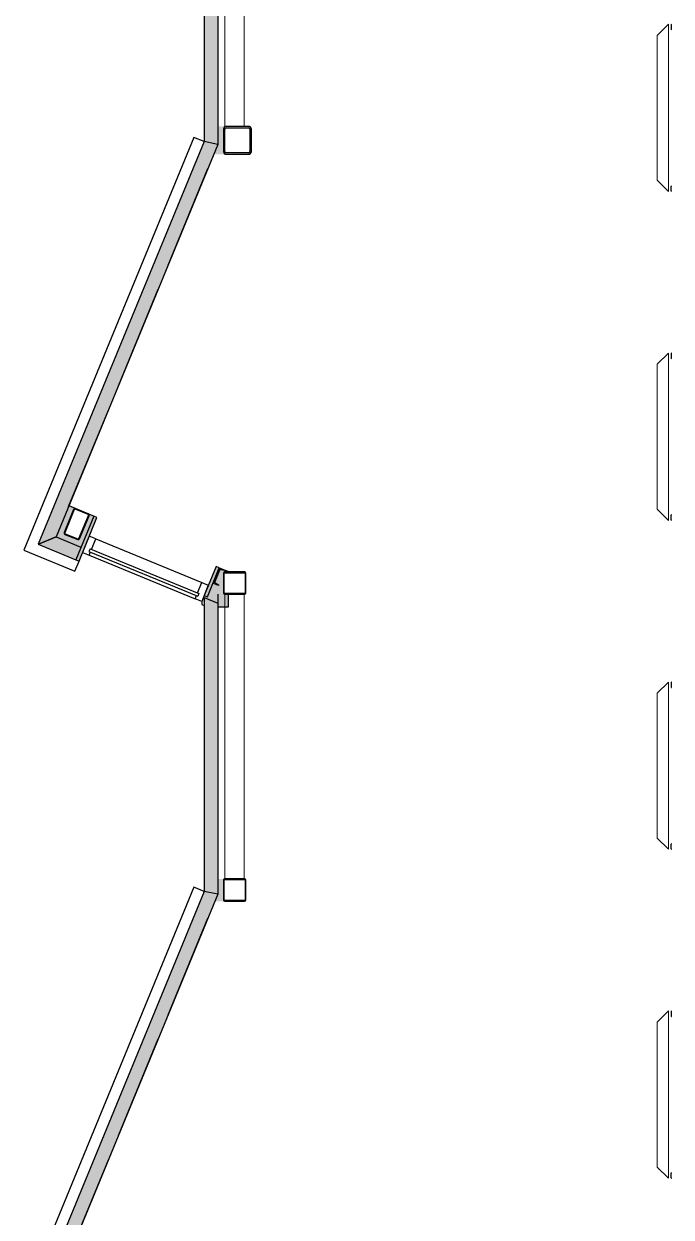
# Model space of a CAD drawing. Header units: inches. Extents: x 2743 to 10591, y -1604 to 5792.
# Drawn here: x 7020.2 to 7252.3, y -760.3 to -332.2 of the extents above; entities that cross this region are included whole.
import ezdxf

# ---------------------------------------------------------------- set-up
doc = ezdxf.new("R2010")
doc.units = ezdxf.units.IN
doc.header["$LTSCALE"] = 0.1875
doc.header["$MEASUREMENT"] = 0
doc.linetypes.add('dash2', pattern=[500, 400, -100])
for name, color, linetype, lineweight in [('22 Dimension', 7, 'Continuous', 5), ('32 Echelle', 160, 'Continuous', 15), ('37 Protection', 1, 'Continuous', 15)]:
    doc.layers.add(name, color=color, linetype=linetype, lineweight=lineweight)
for name, color, linetype in [('A-N-COTES', 1, 'Continuous'), ('A-N-MUR-EXT', 5, 'Continuous'), ('A-N-MUR-INT', 3, 'Continuous'), ('A-N-STRUCTURE', 4, 'Continuous'), ('fill253', 253, 'Continuous'), ('S-N-ACIER', 4, 'Continuous')]:
    doc.layers.add(name, color=color, linetype=linetype)

msp = doc.modelspace()

# ---------------------------------------------------------------- hatches: boundary and pattern name
at = {"layer": 'fill253'}
h = msp.add_hatch(color=7, dxfattribs=at)
h.dxf.hatch_style = 1
h.paths.add_polyline_path([(9794.88805, 431.979), (9789.9668, 431.979), (9789.98075, 94.34303), (9794.902, 94.34303)])
h.paths.add_polyline_path([(9794.88806, 678.7916), (9789.96681, 678.7916), (9789.96681, 572.89173), (9794.88806, 572.89173)])
h.paths.add_polyline_path([(9794.88806, 925.604), (9789.96681, 925.604), (9789.9668, 819.70432), (9794.88805, 819.70432)])
h.paths.add_polyline_path([(8905.8684, -1259.02652), (8903.3892, -1263.9483), (9794.902, -1263.94777), (9794.902, -1071.958), (9789.98075, -1071.958), (9789.98075, -1259.02652)])
h.paths.add_polyline_path([(8477.94275, -1356.98336), (8485.93642, -1355.67867), (8470.93724, -1263.95647), (8470.1595, -1259.19385), (8461.95284, -1259.19385), (8462.69638, -1263.82639)])
h.paths.add_polyline_path([(8896.37175, -1264.1151), (8896.751, -1266.30955), (8903.53292, -1265.20887), (8903.3892, -1263.9483), (8905.8684, -1259.02652), (8895.56167, -1259.02652)])
h.paths.add_polyline_path([(9794.902, 1153.66309), (9789.98075, 1153.66309), (9789.96681, 1066.51673), (9794.88806, 1066.51673)])
h.paths.add_polyline_path([(7089.79643, -1079.29062), (7083.99142, -1077.23697), (7083.99142, -1078.48244), (7084.85166, -1078.81134), (7084.85809, -1264.1151), (7353.37883, -1263.94776), (7353.37238, -1259.02651), (7089.77934, -1259.19385)])
h.paths.add_polyline_path([(7084.85809, -374.65047), (7089.77934, -375.67519), (7089.77934, 118.15991), (7084.85809, 118.15991)])
h.paths.add_polyline_path([(9789.98075, -339.79281), (9794.902, -339.79281), (9794.902, 52.10637), (9789.98075, 52.10637)])
h.paths.add_polyline_path([(9789.97463, -401.23504), (9794.89588, -401.23504), (9794.902, -339.79281), (9789.98075, -339.79281)])
h.paths.add_polyline_path([(9789.98074, -545.32679), (9794.90199, -545.32679), (9794.89588, -437.25741), (9789.97463, -437.25741)])
h.paths.add_polyline_path([(9789.97201, -617.37634), (9794.89326, -617.37634), (9794.90199, -581.35034), (9789.98074, -581.35034)])
h.paths.add_polyline_path([(9789.97813, -689.42343), (9794.89938, -689.42343), (9794.89969, -653.39744), (9789.97844, -653.39744)])
h.paths.add_polyline_path([(9789.97813, -761.46809), (9794.89938, -761.46809), (9794.89938, -725.44454), (9789.97813, -725.44454)])
h.paths.add_polyline_path([(8313.35452, 1440.59386), (8313.35452, 1445.51513), (7084.85166, 1445.51513), (7084.85809, 159.14408), (7089.77934, 159.14408), (7089.77291, 1440.59388)])
h.paths.add_polyline_path([(7395.62104, -1259.02652), (7395.62126, -1263.94777), (8462.75648, -1264.1151), (8461.95284, -1259.19385)])
h.paths.add_polyline_path([(8556.69559, 1440.56528), (8556.6956, 1445.48688), (8355.59043, 1445.5146), (8355.59043, 1440.59333)])
h.paths.add_polyline_path([(9149.95053, 1445.3478), (9149.95053, 1440.42655), (9789.98075, 1440.42655), (9789.9808, 1308.40012), (9794.90205, 1308.40012), (9794.902, 1445.3478)])
h.paths.add_polyline_path([(9794.89496, -941.58583), (9789.96911, -941.58584), (9789.98075, -1029.88866), (9794.902, -1029.88866)])
h.paths.add_polyline_path([(9789.96911, -905.56228), (9794.89496, -905.5623), (9794.89326, -797.49164), (9789.97201, -797.49164)])
h = msp.add_hatch(color=7, dxfattribs=at)
h.dxf.hatch_style = 1
h.paths.add_polyline_path([(7089.77291, -375.50786), (7084.85166, -374.48315), (7025.37183, -518.92766), (7031.79627, -516.25586)])
h.paths.add_polyline_path([(7039.17775, -519.29815), (7031.7976, -516.25641), (7025.37175, -518.92786), (7037.30339, -523.84601)])
h.paths.add_polyline_path([(7046.40484, -509.29398), (7043.74727, -508.1998), (7037.30223, -523.84576), (7039.96109, -524.94051), (7042.86302, -517.89998), (7042.86178, -517.89921)])
h.paths.add_polyline_path([(7090.26691, -527.3533), (7089.10195, -526.87364), (7083.99142, -539.28543), (7085.15483, -539.76445), (7085.39397, -539.18366)])
edge = h.paths.add_edge_path()
edge.add_line((7090.48215, -527.4439), (7091.00564, -527.65944))
edge.add_line((7091.00564, -527.65944), (7090.26691, -527.3533))
edge.add_line((7090.26691, -527.3533), (7085.15566, -539.76682))
edge.add_line((7085.15566, -539.76682), (7089.77357, -541.34259))
edge.add_line((7089.77357, -541.34259), (7093.55673, -541.34043))
edge.add_line((7093.55673, -541.34043), (7093.55556, -536.8563))
edge.add_line((7093.55556, -536.8563), (7092.2229, -536.8563))
edge.add_arc((7092.2229, -536.4063), 0.45, 180, 270, ccw=False)
edge.add_line((7091.7729, -536.4063), (7091.7729, -529.30632))
edge.add_arc((7092.2229, -529.30632), 0.45, 90, 180, ccw=False)
edge.add_line((7092.2229, -528.85632), (7093.89377, -528.85632))
edge.add_line((7093.89377, -528.85632), (7092.2648, -528.18125))
edge.add_line((7092.2648, -528.18125), (7092.2287, -528.26895))
edge.add_arc((7092.11773, -528.22326), 0.12, 257.0366884, 337.6213917, ccw=False)
edge.add_line((7092.09081, -528.3402), (7090.73054, -528.02708))
edge.add_arc((7090.66324, -528.31943), 0.3, 77.0366884, 157.6213917)
edge.add_line((7090.38583, -528.20521), (7088.67145, -532.36902))
edge.add_arc((7088.94886, -532.48324), 0.3, 157.6213917, 238.2060949)
edge.add_line((7088.7908, -532.73822), (7089.9772, -533.47365))
edge.add_arc((7089.91398, -533.57564), 0.12, -22.3786083, 58.2060949, ccw=False)
edge.add_line((7090.02494, -533.62133), (7089.98764, -533.71191))
edge.add_line((7089.98764, -533.71191), (7088.2038, -532.97745))
edge.add_line((7088.2038, -532.97745), (7090.48215, -527.4439))
h.paths.add_polyline_path([(7039.94039, -517.4468), (7039.1764, -519.29668), (7031.79595, -516.25665), (7036.36712, -505.16115), (7038.21545, -505.92217), (7034.60007, -514.70303), (7034.38888, -515.16105)])
h.paths.add_polyline_path([(7091.75716, -368.99254), (7089.77291, -368.99254), (7089.77291, -375.50786), (7088.33754, -378.99252), (7091.75716, -378.99252)])
h.paths.add_polyline_path([(7089.77357, -541.34151), (7084.85166, -539.64059), (7084.85166, -643.45892), (7089.77291, -644.48363)])
h = msp.add_hatch(color=7, dxfattribs=at)
h.dxf.hatch_style = 1
h.paths.add_polyline_path([(7089.77291, -644.48363), (7084.85166, -643.45892), (7025.37183, -787.90343), (7031.79627, -785.23163)])
h.paths.add_polyline_path([(7039.17775, -788.27392), (7031.7976, -785.23218), (7025.37175, -787.90363), (7037.30339, -792.82178)])
h.paths.add_polyline_path([(7045.69777, -779.98623), (7046.40475, -778.26998), (7043.74727, -777.17557), (7037.30223, -792.82153), (7039.95979, -793.91574), (7042.86014, -786.87486)])
h.paths.add_polyline_path([(7090.26691, -796.32907), (7089.10195, -795.84941), (7083.99142, -808.2612), (7085.15483, -808.74022), (7085.39397, -808.15943)])
edge = h.paths.add_edge_path()
edge.add_line((7090.48215, -796.41967), (7091.00564, -796.63521))
edge.add_line((7091.00564, -796.63521), (7090.26691, -796.32907))
edge.add_line((7090.26691, -796.32907), (7085.15566, -808.74259))
edge.add_line((7085.15566, -808.74259), (7089.77291, -810.31836))
edge.add_line((7089.77291, -810.31836), (7093.55673, -810.31619))
edge.add_line((7093.55673, -810.31619), (7093.55556, -805.83207))
edge.add_line((7093.55556, -805.83207), (7092.2229, -805.83207))
edge.add_arc((7092.2229, -805.38207), 0.45, 180, 270, ccw=False)
edge.add_line((7091.7729, -805.38207), (7091.7729, -798.28208))
edge.add_arc((7092.2229, -798.28208), 0.45, 90, 180, ccw=False)
edge.add_line((7092.2229, -797.83209), (7093.89377, -797.83209))
edge.add_line((7093.89377, -797.83209), (7092.2648, -797.15702))
edge.add_line((7092.2648, -797.15702), (7092.2287, -797.24472))
edge.add_arc((7092.11773, -797.19903), 0.12, 257.0366884, 337.6213917, ccw=False)
edge.add_line((7092.09081, -797.31597), (7090.73054, -797.00284))
edge.add_arc((7090.66324, -797.2952), 0.3, 77.0366884, 157.6213917)
edge.add_line((7090.38583, -797.18098), (7088.67145, -801.34479))
edge.add_arc((7088.94886, -801.45901), 0.3, 157.6213917, 238.2060949)
edge.add_line((7088.7908, -801.71399), (7089.9772, -802.44942))
edge.add_arc((7089.91398, -802.55141), 0.12, -22.3786083, 58.2060949, ccw=False)
edge.add_line((7090.02494, -802.5971), (7089.98764, -802.68768))
edge.add_line((7089.98764, -802.68768), (7088.2038, -801.95321))
edge.add_line((7088.2038, -801.95321), (7090.48215, -796.41967))
h.paths.add_polyline_path([(7039.94039, -786.42257), (7039.1764, -788.27245), (7031.79595, -785.23242), (7036.36712, -774.13692), (7038.21545, -774.89794), (7034.60007, -783.6788), (7034.38888, -784.13682)])
h.paths.add_polyline_path([(7091.75716, -638.95256), (7089.77291, -638.95256), (7089.77291, -644.48363), (7088.74943, -646.96829), (7091.75716, -646.98404)])
h.paths.add_polyline_path([(7089.77291, -810.31728), (7084.85166, -808.61636), (7084.85166, -912.43469), (7089.77291, -913.4594)])

# ---------------------------------------------------------------- linework, layer by layer
at = {"color": 7}
for p, q in [((7043.62816, -516.0353), (7041.24195, -521.83332)), ((7045.99462, -517.00923), (7043.62816, -516.0353)), ((7044.4475, -520.76845), (7045.99462, -517.00923)), ((7045.99462, -517.00923), (7083.96155, -532.63473)), ((7041.24195, -521.83332), (7043.60842, -522.80725)), ((7043.90139, -520.54369), (7043.5268, -521.45387)), ((7043.5268, -521.45387), (7082.58594, -537.52888)), ((7043.60842, -522.80725), (7044.07291, -521.67863)), ((7043.90139, -520.54369), (7082.96053, -536.6187)), ((7043.60842, -522.80725), (7081.57534, -538.43275)), ((7082.41442, -536.39395), (7083.96155, -532.63473)), ((7086.32801, -533.60866), (7083.94181, -539.40668)), ((7083.96155, -532.63473), (7086.32801, -533.60866)), ((7081.57534, -538.43275), (7082.03983, -537.30413)), ((7083.94181, -539.40668), (7081.57534, -538.43275)), ((7082.96053, -536.6187), (7082.58594, -537.52888))]:
    msp.add_line(p, q, dxfattribs=at)
for points in [[(7034.87419, -515.36087), (7039.47577, -517.2555, 0.414213562), (7040.13361, -516.98138), (7043.55713, -508.6665, 0.414213562), (7043.28301, -508.00865), (7038.68143, -506.11403, 0.414213562), (7038.02358, -506.38815), (7034.60007, -514.70303, 0.414213562)], [(7034.97012, -515.12788), (7039.5717, -517.02251, 0.414213562), (7039.90062, -516.88544), (7043.32414, -508.57057, 0.414213562), (7043.18708, -508.24164), (7038.5855, -506.34702, 0.414213562), (7038.25658, -506.48408), (7034.83306, -514.79896, 0.414213562)], [(7089.98764, -533.71191), (7088.2038, -532.97745), (7090.48215, -527.4439), (7092.26599, -528.17837), (7092.2287, -528.26895, -0.36686215), (7092.09081, -528.3402), (7090.73054, -528.02708, 0.36686215), (7090.38583, -528.20521), (7088.67145, -532.36902, 0.36686215), (7088.7908, -532.73822), (7089.9772, -533.47365, -0.36686215), (7090.02494, -533.62133)]]:
    msp.add_lwpolyline(points, format="xyb", close=True)
at = {"layer": '22 Dimension'}
for p, q in [((7092.2229, -137.82869), (7092.2229, -369.14721)), ((7099.23076, -137.82869), (7099.23076, -368.99254)), ((7092.2229, -528.16063), (7092.2229, -528.85632)), ((7092.2229, -536.8563), (7092.2229, -638.9683)), ((7099.23076, -536.8563), (7099.23076, -638.9683))]:
    msp.add_line(p, q, dxfattribs=at)
at = {"layer": '32 Echelle', "linetype": 'Continuous', "lineweight": 25}
for p, q in [((7252.27289, -332.52613), (7252.27289, -334.15863)), ((7252.27289, -392.15863), (7252.27289, -390.52613)), ((7252.27289, -450.52613), (7252.27289, -452.15863)), ((7252.27289, -510.15863), (7252.27289, -508.52613)), ((7252.27289, -568.52613), (7252.27289, -570.15863)), ((7252.27289, -628.15863), (7252.27289, -626.52613)), ((7252.27289, -686.52613), (7252.27289, -688.15863)), ((7252.27289, -746.15863), (7252.27289, -744.52613))]:
    msp.add_line(p, q, dxfattribs=at)
for centre, start, end in [((7252.45664, -332.52613), 90, 180), ((7252.45664, -334.15863), 180, 270), ((7252.45664, -390.52613), 90, 180), ((7252.45664, -392.15863), 180, 270), ((7252.45664, -450.52613), 90, 180), ((7252.45664, -452.15863), 180, 270), ((7252.45664, -508.52613), 90, 180), ((7252.45664, -510.15863), 180, 270), ((7252.45664, -568.52613), 90, 180), ((7252.45664, -570.15863), 180, 270), ((7252.45664, -626.52613), 90, 180), ((7252.45664, -628.15863), 180, 270), ((7252.45664, -686.52613), 90, 180), ((7252.45664, -688.15863), 180, 270), ((7252.45664, -744.52613), 90, 180), ((7252.45664, -746.15863), 180, 270)]:
    msp.add_arc(centre, 0.18375, start, end, dxfattribs=at)
at = {"layer": '37 Protection'}
for p, q in [((7251.27289, -332.34238), (7247.27289, -336.34238)), ((7251.27289, -332.34238), (7251.27289, -392.34238)), ((7247.27289, -336.34238), (7247.27289, -388.34238)), ((7251.27289, -392.34238), (7247.27289, -388.34238)), ((7251.27289, -450.34238), (7247.27289, -454.34238)), ((7251.27289, -450.34238), (7251.27289, -510.34238)), ((7247.27289, -454.34238), (7247.27289, -506.34238)), ((7251.27289, -510.34238), (7247.27289, -506.34238)), ((7251.27289, -568.34238), (7247.27289, -572.34238)), ((7251.27289, -568.34238), (7251.27289, -628.34238)), ((7247.27289, -572.34238), (7247.27289, -624.34238)), ((7251.27289, -628.34238), (7247.27289, -624.34238)), ((7251.27289, -686.34238), (7247.27289, -690.34238)), ((7251.27289, -686.34238), (7251.27289, -746.34238)), ((7247.27289, -690.34238), (7247.27289, -742.34238)), ((7251.27289, -746.34238), (7247.27289, -742.34238))]:
    msp.add_line(p, q, dxfattribs=at)
at = {"layer": 'A-N-COTES', "color": 7}
msp.add_line((7036.6864, -511.68476), (7036.6864, -511.68476), dxfattribs=at)
at = {"layer": 'A-N-MUR-EXT', "color": 7}
for p, q in [((7084.85166, 118.32723), (7084.85166, -374.48315)), ((7084.85166, -374.48315), (7025.37074, -518.92722)), ((7025.37074, -518.92722), (7038.79225, -524.46)), ((7084.86011, -538.04346), (7084.85166, -643.45892)), ((7084.85166, -643.45892), (7025.37074, -787.90298))]:
    msp.add_line(p, q, dxfattribs=at)
at = {"layer": 'A-N-MUR-INT', "color": 7}
for p, q in [((7089.77291, 118.32723), (7089.77291, -375.50786)), ((7081.17461, -372.96917), (7020.18788, -521.08387)), ((7089.77291, -375.50786), (7031.79602, -516.25576)), ((7084.85166, -374.48315), (7081.17461, -372.96917)), ((7089.77291, -375.50786), (7084.85166, -374.48315)), ((7046.40483, -509.29401), (7036.37623, -505.16479)), ((7045.23755, -508.8134), (7038.79251, -524.45936)), ((7039.95979, -524.93997), (7046.40483, -509.29401)), ((7031.79602, -516.25576), (7025.37183, -518.92766)), ((7025.37183, -518.92766), (7031.79602, -516.25576)), ((7031.79602, -516.25576), (7040.66603, -519.91122)), ((7020.18788, -521.08387), (7038.45153, -528.61065)), ((7038.45153, -528.61065), (7039.96504, -524.93469)), ((7038.79251, -524.45936), (7039.95979, -524.93997)), ((7039.96504, -524.93469), (7039.96254, -524.94075)), ((7089.10195, -526.87364), (7084.82361, -537.26425)), ((7085.98857, -537.74391), (7090.26691, -527.3533)), ((7090.26691, -527.3533), (7089.10195, -526.87364)), ((7090.26669, -527.35383), (7093.88613, -528.85685)), ((7083.99142, -539.28543), (7083.99142, -540.5309)), ((7084.82361, -537.26425), (7085.98857, -537.74391)), ((7084.86011, -538.04346), (7089.77269, -540.06621)), ((7093.55615, -541.34151), (7093.55615, -536.8563)), ((7098.43017, -536.8563), (7097.80025, -536.8563)), ((7083.99142, -540.5309), (7084.85166, -540.85981)), ((7089.77269, -540.06621), (7089.77357, -541.6147)), ((7089.77357, -541.6147), (7089.77291, -644.48363)), ((7089.77357, -541.34151), (7093.55615, -541.34151)), ((7081.17461, -641.94494), (7020.18788, -790.05964)), ((7084.85166, -643.45892), (7081.17461, -641.94494)), ((7089.77291, -644.48363), (7031.79602, -785.23153)), ((7089.77291, -644.48363), (7084.85166, -643.45892))]:
    msp.add_line(p, q, dxfattribs=at)
at = {"layer": 'A-N-STRUCTURE', "color": 7, "linetype": 'dash2', "ltscale": 0.5}
for p, q in [((7036.21535, -505.42156), (7089.58158, -375.86408)), ((7089.81622, -638.88379), (7089.81622, -536.77178)), ((7036.21535, -774.39733), (7089.58158, -644.83985))]:
    msp.add_line(p, q, dxfattribs=at)
at = {"layer": 'S-N-ACIER', "color": 7}
for p, q in [((7091.75716, -369.99254), (7091.75716, -377.99252)), ((7092.25716, -377.99252), (7092.25716, -369.99254)), ((7100.75714, -368.99254), (7092.75715, -368.99254)), ((7092.75715, -369.49254), (7100.75714, -369.49254)), ((7101.25714, -369.99254), (7101.25714, -377.99252)), ((7101.75714, -377.99252), (7101.75714, -369.99254)), ((7100.75714, -378.49252), (7092.75715, -378.49252)), ((7092.75715, -378.99252), (7100.75714, -378.99252)), ((7091.7729, -529.30632), (7091.7729, -536.4063)), ((7092.0229, -536.4063), (7092.0229, -529.30632)), ((7099.32289, -528.85632), (7092.2229, -528.85632)), ((7092.2229, -529.10632), (7099.32289, -529.10632)), ((7099.52289, -529.30632), (7099.52289, -536.4063)), ((7099.77289, -536.4063), (7099.77289, -529.30632)), ((7099.32289, -536.6063), (7092.2229, -536.6063)), ((7092.2229, -536.8563), (7099.32289, -536.8563)), ((7091.7729, -639.4183), (7091.7729, -646.51829)), ((7092.0229, -646.51829), (7092.0229, -639.4183)), ((7099.32289, -638.9683), (7092.2229, -638.9683)), ((7092.2229, -639.2183), (7099.32289, -639.2183)), ((7099.52289, -639.4183), (7099.52289, -646.51829)), ((7099.77289, -646.51829), (7099.77289, -639.4183)), ((7099.32289, -646.71829), (7092.2229, -646.71829)), ((7092.2229, -646.96829), (7099.32289, -646.96829))]:
    msp.add_line(p, q, dxfattribs=at)
for centre, radius, start, end in [((7092.75715, -369.99254), 1, 90, 180), ((7092.75715, -369.99254), 0.5, 90, 180), ((7100.75714, -369.99254), 1, 0, 90), ((7100.75714, -369.99254), 0.5, 0, 90), ((7092.75715, -377.99252), 1, 180, 270), ((7092.75715, -377.99252), 0.5, 180, 270), ((7100.75714, -377.99252), 1, 270, 0), ((7100.75714, -377.99252), 0.5, 270, 0), ((7092.2229, -529.30632), 0.45, 90, 180), ((7092.2229, -529.30632), 0.2, 90, 180), ((7099.32289, -529.30632), 0.45, 0, 90), ((7099.32289, -529.30632), 0.2, 0, 90), ((7092.2229, -536.4063), 0.45, 180, 270), ((7092.2229, -536.4063), 0.2, 180, 270), ((7099.32289, -536.4063), 0.45, 270, 0), ((7099.32289, -536.4063), 0.2, 270, 0), ((7092.2229, -639.4183), 0.45, 90, 180), ((7092.2229, -639.4183), 0.2, 90, 180), ((7099.32289, -639.4183), 0.45, 0, 90), ((7099.32289, -639.4183), 0.2, 0, 90), ((7092.2229, -646.51829), 0.45, 180, 270), ((7092.2229, -646.51829), 0.2, 180, 270), ((7099.32289, -646.51829), 0.45, 270, 0), ((7099.32289, -646.51829), 0.2, 270, 0)]:
    msp.add_arc(centre, radius, start, end, dxfattribs=at)

doc.saveas('drawing.dxf')
